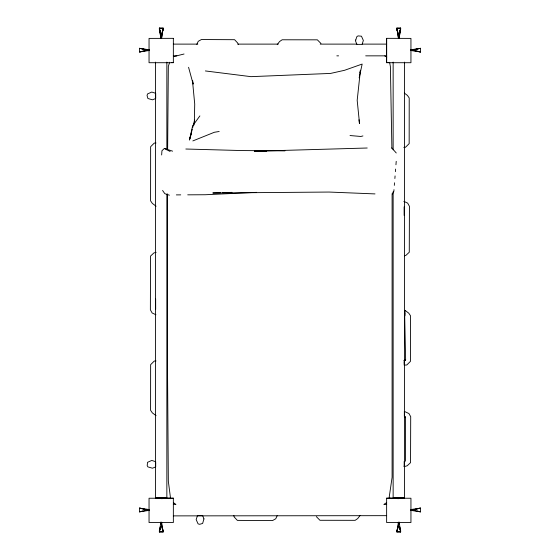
<?xml version="1.0" encoding="UTF-8"?>
<svg xmlns="http://www.w3.org/2000/svg" width="560" height="560" viewBox="0 0 560 560"><rect width="100%" height="100%" fill="white"/><g stroke="black" fill="none" stroke-linecap="round" stroke-linejoin="round"><path stroke-width="0.84" d="M386.673 515.662L173.32 515.879M386.673 504.497L384.048 504.28M386.631 38.339L386.631 62.713L410.942 62.713L410.942 38.402L386.631 38.339L386.631 62.65L388.339 62.447M392.098 193.704L392.098 477.358L388.99 498.687M404.523 62.104L404.523 498.008L393.141 498.008L393.141 191.807M393.141 149.807L393.141 62.104M405.517 461.202L405.405 417.242L404.516 416.297L405.636 417.662L404.327 416.185L404.376 411.404L408.933 413.539L410.704 416.689L410.55 462.644L407.162 465.794L404.187 466.627L404.194 461.433M404.054 361.697L404.201 365.127L406.798 364.98L410.445 361.361L410.494 315.728L408.744 313.159L404.992 310.338L404.67 315.462L405.636 360.01L404.019 360.85L405.65 359.982L403.998 360.458M167.636 149.387L168.336 66.374L169.673 62.223M404.936 315.868L404.992 312.872M193.837 125.181L194.32 123.543L194.719 104.02L192.528 81.123M161.651 154.973L161.945 150.759L164.36 148.463L172.599 151.165M393.988 189.658L393.855 191.373L392.42 193.984M394.324 185.367L394.527 182.791M394.87 178.5L395.073 175.931M395.409 171.64L395.612 169.064M395.948 164.773L396.221 161.343M161.623 37.975L163.093 28.301L159.369 28.336L160.846 38.031L163.093 29.659L163.093 28.056L159.369 28L159.369 29.617M161.623 37.751L163.093 28.056L162.722 29.659M160.846 522.102L159.369 532L163.093 531.965L162.197 527.121M399.168 37.674L400.645 28L396.914 28.056L396.914 29.659L399.168 38.031L400.645 28.336L396.914 28.301L398.391 37.975M398.391 522.13L396.914 531.965L400.645 532L400.645 530.495M359.877 72.744L360.43 70.21L357.182 100.331L359.527 123.564M194.32 123.543L194.691 121.884M191.177 134.183L189.483 139.916L192.633 125.867L199.885 115.899M160.846 38.031L163.093 28.301M160.496 527.135L159.369 532L159.369 530.495M399.518 32.872L400.645 28L400.645 29.617M397.852 527.765L396.914 531.811L400.645 531.79L399.518 526.96M160.496 526.96L159.369 531.79L163.093 531.811L162.155 527.765M399.518 33.159L400.645 28.336M359.177 77.812L362.159 64.064L344.526 70.301L330.582 73.423L250.957 76.657L205.387 70.945M189.483 139.916L192.276 129.199M192.71 127.547L194.649 120.127M162.197 32.662L163.093 29.316M159.369 530.635L160.496 526.309M399.07 35.469L400.645 29.379M397.817 527.121L396.914 531.965L399.168 522.319L396.914 530.684M196.819 44.359L198.247 41.314L201.397 39.543L234.591 39.697L237.741 43.092L238.154 44.576M277.165 515.739L275.744 518.77L272.587 520.541L237.363 520.387L234.213 517.006L233.8 515.515M277.228 44.66L279.587 41.524L282.149 39.781L317.345 39.83L320.964 43.477M360.066 515.452L357.707 518.581L355.145 520.331L319.949 520.282L316.33 516.635M384.055 504.399L386.666 502.593M192.843 140.924L214.361 132.272L219.177 131.495M156.142 252.301L153.909 252.931L150.521 256.074L150.374 309.82L152.138 312.977L155.939 314.762M404.397 255.801L405.888 255.381L409.276 252.231L409.423 206.276L407.659 203.126L403.858 201.348M173.642 56.595L184.044 54.012M145.831 510.461L139.482 511.84L139.489 508.088L149.17 510.37L139.482 511.84L142.716 511.077M417.284 511.077L420.518 511.84L410.83 510.37L420.511 508.088L420.518 511.84L414.169 510.461M145.138 49.588L139.482 48.307L149.17 49.791L139.489 51.982L139.482 48.307L145.831 49.602M414.169 49.602L420.518 48.307L420.511 51.982L410.823 50.498L412.496 50.05M362.936 135.933L360.822 136.472L350.021 135.534M147.567 509.936L149.177 509.558L139.489 508.088L149.17 510.37M410.83 510.37L420.511 508.088L410.823 509.558L412.433 509.936M149.17 49.791L139.489 51.982L149.177 50.498L147.504 50.05M410.823 50.498L412.433 50.134M414.862 49.588L420.518 48.307L410.83 49.791L420.511 51.982L410.83 49.791M168.238 498.638L173.355 498.148L173.355 522.515L149.044 522.536L149.044 498.239L173.355 498.204M161.504 498.687L170.814 497.98M403.788 147.357L405.517 147.259L409.164 143.64L409.213 98.014L407.47 95.445L404.341 93.093M156.009 142.989L154.28 143.08L150.633 146.699L150.584 200.83L152.327 203.392L156.086 206.22M156.009 360.948L154.28 361.039L150.633 364.658L150.584 410.291L152.327 412.853L156.086 415.681M256.62 192.353L205.219 194.74L187.726 194.831M220.654 192.738L212.793 192.997L329.112 192.052L375.004 193.907M222.404 192.682L232.008 192.374M367.213 148.008L254.31 151.249L266.56 151.242M176.351 194.894L180.726 194.866M173.32 44.114L197.799 44.114M238.021 44.114L278.243 44.114M320.215 44.114L356.944 44.114M362.187 44.114L386.673 44.114M173.32 55.846L176.813 55.846M336.833 55.846L338.583 55.846M365.687 55.846L386.673 55.846M155.47 497.791L166.852 497.791M173.32 504.28L175.945 504.28M386.631 498.204L410.942 498.239L410.942 522.536L386.631 522.515L386.631 498.148L391.748 498.638M284.963 150.864L242.13 150.57L185.836 149.016M389.172 497.98L398.489 498.687M171.654 62.447L173.355 62.608M147.567 50.134L149.177 50.498M169.407 195.202L164.801 193.669L162.582 190.449M164.36 148.463L170.142 151.494M384.762 55.909L386.799 57.022M173.481 502.628L175.49 504.294M391.741 147.903L396.263 152.985M188.566 67.284L193.137 84.077L192.675 80.78M396.914 29.316L397.817 32.662M399.518 526.309L400.645 530.635M159.369 29.379L160.944 35.469M163.093 530.684L160.846 522.319L163.093 531.965L161.623 522.13M397.292 29.659L396.914 28.056L398.391 37.751M159.369 28.336L160.496 33.159M396.914 28.301L399.168 38.031M399.518 527.135L400.645 532L399.168 522.102M160.496 32.872L159.369 28L160.846 37.674M389.613 62.328L390.383 66.521L391.888 148.351M170.59 498.736L168.336 481.236L167.468 362.068L167.468 193.879M359.002 119.763L359.366 123.109M404.124 206.829L404.145 215.446M155.652 298.921L155.673 309.281M404.992 310.338L404.992 310.947M404.523 498.008L393.141 498.008M404.376 411.404L404.376 412.16M404.187 465.99L404.187 466.627M166.852 62.104L166.852 149.807M166.852 194.215L166.852 498.008L155.47 498.008L155.47 62.104M155.694 97.839L155.694 98.511L152.467 99.82L147.91 98.504L147.056 95.536L147.511 93.947L151.795 92.05L155.694 93.331L155.694 97.839M155.694 463.204L155.694 466.9L152.467 468.209L147.91 466.893L147.21 465.724L147.511 462.336L151.795 460.439L155.694 461.713L155.694 463.204M203.952 518.889L202.629 523.446L199.654 524.314L198.065 523.852L196.168 519.568L197.442 515.676L202.629 515.669L203.952 518.889M355.754 39.963L355.579 41.146L356.895 44.38L362.082 44.38L363.356 40.474L361.459 36.19L358.071 35.896L356.895 36.589L355.754 39.963M173.355 38.339L149.044 38.402L149.044 62.713L173.355 62.713L173.355 38.339"/></g></svg>
